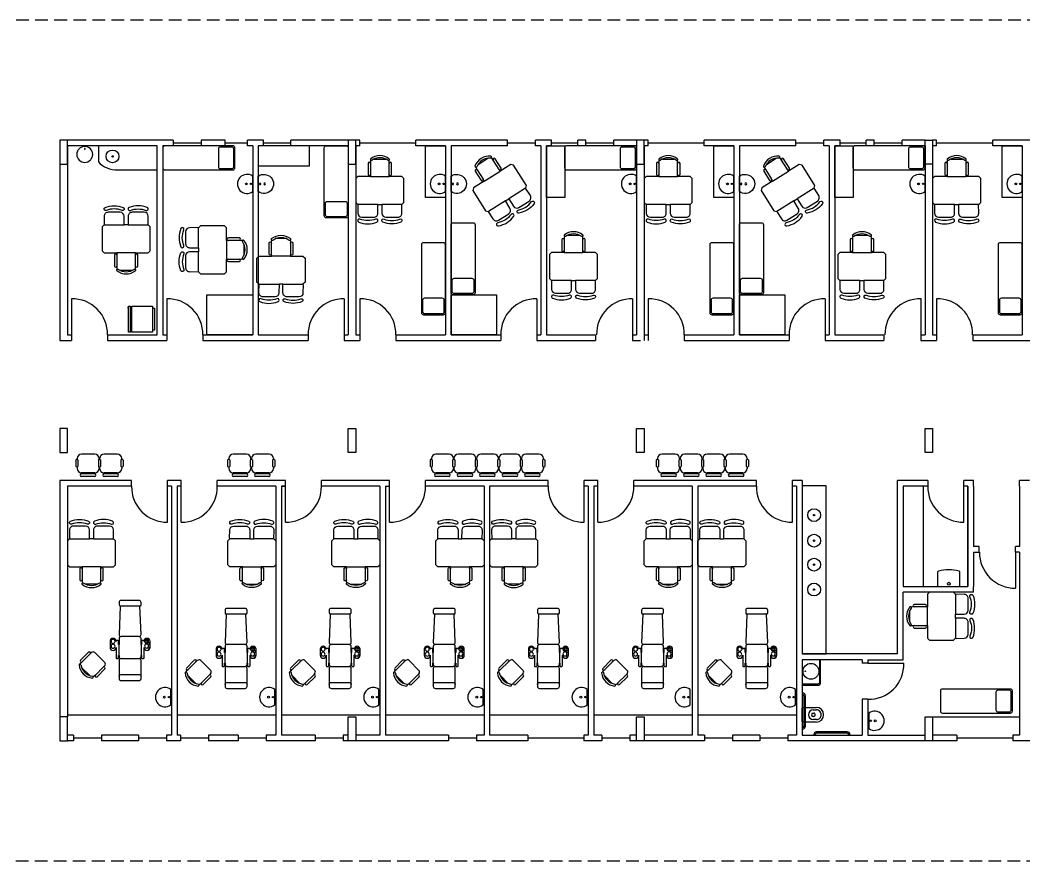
# Model space of a CAD drawing. Extents: x -1.6 to 97.8, y -3 to 18.
# Drawn here: x 44.71 to 69.77, y -3 to 18 of the extents above; entities that cross this region are included whole.
import ezdxf

# ---------------------------------------------------------------- set-up
doc = ezdxf.new("R2010")
doc.units = 0
doc.header["$LTSCALE"] = 0.05
doc.linetypes.add('HIDDEN', pattern=[9.525, 6.35, -3.175])
doc.layers.get('0').update_dxf_attribs({"linetype": 'CONTINUOUS'})
for name, color, linetype in [('ESTRUTURA', 7, 'CONTINUOUS'), ('FINO', 150, 'CONTINUOUS'), ('TRACEJADO', 152, 'HIDDEN')]:
    doc.layers.add(name, color=color, linetype=linetype)

# ---------------------------------------------------------------- blocks, each defined once
blk = doc.blocks.new('MESA_ATENDIMENTO')
for p, q in [((-0.547, 1.222), (-0.049, 1.222)), ((0.05, 1.222), (0.55, 1.222)), ((0.234, 0.522), (-0.234, 0.522)), ((-0.234, 0.471), (-0.234, 0.196)), ((0.234, 0.196), (0.234, 0.471)), ((0.145, 0.086), (-0.145, 0.086))]:
    blk.add_line(p, q)
for points in [[(-0.234, 0.522), (-0.234, 0.517), (-0.234, 0.471, 1), (-0.293, 0.471), (-0.293, 0.196, 1), (-0.234, 0.196), (-0.234, 0.151), (-0.227, 0.121, 0.424087), (-0.234, 0.086, 0.368355), (0.234, 0.086, 0.424087), (0.227, 0.121), (0.234, 0.151), (0.234, 0.196, 1), (0.293, 0.196), (0.293, 0.471, 1), (0.234, 0.471), (0.234, 0.522), (0.55, 0.522), (0.6, 0.572), (0.6, 1.172), (0.55, 1.222), (0.552, 1.239), (0.55, 1.44, 0.410206), (0.45, 1.539), (0.15, 1.539, 0.414214), (0.05, 1.439), (0.05, 1.222), (-0.049, 1.222), (-0.05, 1.44, 0.410206), (-0.15, 1.539), (-0.45, 1.539, 0.414214), (-0.55, 1.439), (-0.547, 1.222), (-0.55, 1.222), (-0.6, 1.172), (-0.6, 0.572), (-0.55, 0.522)], [(-0.526, 1.659, -0.19253), (-0.074, 1.659, -1), (-0.103, 1.585, 0.19253), (-0.496, 1.585, -1), (-0.526, 1.659)], [(0.527, 1.659, 0.19253), (0.075, 1.659, 1), (0.104, 1.585, -0.19253), (0.497, 1.585, 1), (0.527, 1.659)]]:
    blk.add_lwpolyline(points, format="xyb", close=True)
blk.add_lwpolyline([(-0.227, 0.121), (-0.205, 0.12, 0.320504), (0.205, 0.121), (0.227, 0.121)], format="xyb")
blk = doc.blocks.new('MACA')
for points in [[(-0.55, 0.9), (-0.05, 0.9, -0.414214), (0, 0.85), (0, -0.85, -0.414214), (-0.05, -0.9), (-0.55, -0.9, -0.414214), (-0.6, -0.85), (-0.6, 0.85, -0.414214)], [(-0.52, 0.87), (-0.08, 0.87, -0.414214), (-0.03, 0.82), (-0.03, 0.537, -0.414214), (-0.08, 0.487), (-0.52, 0.487, -0.414214), (-0.57, 0.537), (-0.57, 0.82, -0.414214)]]:
    blk.add_lwpolyline(points, format="xyb", close=True)
blk = doc.blocks.new('CUBA_ODONTO')
blk.add_lwpolyline([(-0.193, 0, 1.975397), (0.193, 0)], format="xyb", close=True)
for centre, radius in [((0, -0.159), 0.0225), ((0, -0.046), 0.0175)]:
    blk.add_circle(centre, radius)
blk = doc.blocks.new('CADEIRA_ODONTOLOGICA')
for p, q in [((-0.275, -0.63), (-0.275, -0.9)), ((-0.225, -0.55), (0.225, -0.55)), ((0.275, -0.9), (0.275, -0.63)), ((0.225, -1.1), (-0.225, -1.1)), ((0.247, -1.855), (-0.247, -1.855))]:
    blk.add_line(p, q)
blk.add_lwpolyline([(-0.225, -2, -0.414214), (-0.275, -1.95), (-0.275, -1.9, -0.284079), (-0.247, -1.855), (-0.275, -1.15, -0.414214), (-0.225, -1.1, -0.414214), (-0.275, -1.05), (-0.275, -0.9), (-0.285, -0.9), (-0.285, -0.98, -0.414214), (-0.305, -1), (-0.33, -1, -0.414214), (-0.35, -0.98, -1), (-0.5, -0.98), (-0.5, -0.829, -1), (-0.35, -0.829), (-0.35, -0.57, -0.414214), (-0.33, -0.55), (-0.301, -0.55, -0.484779), (-0.285, -0.57), (-0.285, -0.63), (-0.275, -0.63), (-0.275, -0.6, -0.414214), (-0.225, -0.55, -0.414214), (-0.275, -0.5), (-0.275, -0.05, -0.414214), (-0.225, 0), (0, 0), (0.225, 0, -0.414214), (0.275, -0.05), (0.275, -0.5, -0.414214), (0.225, -0.55, -0.414214), (0.275, -0.6), (0.275, -0.63), (0.285, -0.63), (0.285, -0.57, -0.484779), (0.301, -0.55), (0.33, -0.55, -0.414214), (0.35, -0.57), (0.35, -0.829, -1), (0.5, -0.829), (0.5, -0.98, -1), (0.35, -0.98, -0.414214), (0.33, -1), (0.305, -1, -0.414214), (0.285, -0.98), (0.285, -0.9), (0.275, -0.9), (0.275, -1.05, -0.414214), (0.225, -1.1, -0.414214), (0.275, -1.15), (0.247, -1.855, -0.284079), (0.275, -1.9), (0.275, -1.95, -0.414214), (0.225, -2)], format="xyb", close=True)
blk.add_lwpolyline([(-0.275, -0.1, 0.414214), (-0.225, -0.15), (0.225, -0.15, 0.414214), (0.275, -0.1)], format="xyb")
for centre, radius in [((-0.425, -0.858), 0.05), ((-0.425, -0.98), 0.05), ((0.412, -0.862), 0.05), ((0.414, -0.98), 0.05), ((0.414, -0.98), 0.025), ((0.467, -0.807), 0.025), ((0.467, -0.921), 0.025)]:
    blk.add_circle(centre, radius)
blk = doc.blocks.new('CADEIRA_ESCRITORIO')
for p, q in [((17.9, 12), (5.1, 12)), ((23, -7.4), (23, 7.4)), ((17.9, -12), (5.1, -12))]:
    blk.add_line(p, q)
blk.add_lwpolyline([(0, 9, -0.414214), (3, 12), (5.1, 12, -1), (5.1, 15), (17.9, 15, -1), (17.9, 12), (20, 12), (21.4, 11.7, -0.45197), (23, 12, -0.333333), (23, -12, -0.45197), (21.4, -11.7), (20, -12), (17.9, -12, -1), (17.9, -15), (5.1, -15, -1), (5.1, -12), (3, -12, -0.414214), (0, -9)], format="xyb", close=True)
blk.add_lwpolyline([(21.4, 11.7), (21.4, 10.5, -0.290032), (21.4, -10.5), (21.4, -11.7)], format="xyb")
blk = doc.blocks.new('CUBA_SIMPLES')
for radius in [0.16, 0.0178]:
    blk.add_circle((0, 0), radius)
blk = doc.blocks.new('WC_DEFICIENTE')
at = {"linetype": 'BYBLOCK'}
for p, q in [((0.155, -0.015), (0.155, 0)), ((0.19, -0.015), (0.19, 0)), ((1.02, -0.015), (1.02, 0)), ((1.055, -0.01), (1.055, 0)), ((0.01, -0.295), (0, -0.295)), ((0.01, -0.33), (0, -0.33)), ((0.015, -1.16), (0, -1.16)), ((0.015, -1.195), (0, -1.195))]:
    blk.add_line(p, q, dxfattribs=at)
for p, q in [((0.337, 0), (0.51, 0)), ((0.51, 0), (0.683, 0)), ((0.225, -0.05), (0.985, -0.05)), ((0.225, -0.085), (0.985, -0.085)), ((0.325, -0.05), (0.325, -0.004)), ((0.325, -0.355), (0.325, -0.085)), ((0.695, -0.004), (0.695, -0.05)), ((0.695, -0.085), (0.695, -0.355)), ((0.015, -0.33), (0.01, -0.33)), ((0.05, -1.125), (0.05, -0.365)), ((0.085, -1.125), (0.085, -0.365)), ((0.388, -0.359), (0.388, -0.28)), ((0.47, -0.292), (0.467, -0.252)), ((0.553, -0.252), (0.55, -0.292)), ((0.632, -0.28), (0.632, -0.359))]:
    blk.add_line(p, q)
for centre, radius, start, end in [((0.691, -0.004), 0.00422, 4.4639, 77.3617), ((0.225, -0.015), 0.07, 180, 270), ((0.225, -0.015), 0.035, 180, 270), ((0.329, -0.004), 0.00422, 102.6383, 175.5361), ((0.511, -0.28), 0.123, 90.4639, 180.0038), ((0.51, -0.307), 0.0699, 90.2086, 128.2527), ((0.509, -0.28), 0.123, 359.9962, 89.5361), ((0.51, -0.307), 0.0699, 51.7473, 89.7914), ((0.985, -0.015), 0.07, 270, 4.096), ((0.985, -0.015), 0.035, 270, 360), ((0.015, -0.365), 0.07, 360, 94.096), ((0.015, -0.365), 0.035, 360, 90), ((0.51, -0.354), 0.185, 180.311, 269.9996), ((0.509, -0.36), 0.121, 179.8128, 270.6587), ((0.508, -0.292), 0.0376, 180.834, 273.6284), ((0.512, -0.292), 0.0376, 266.3716, 359.166), ((0.51, -0.354), 0.185, 270.0004, 359.689), ((0.511, -0.36), 0.121, 269.3413, 0.1872), ((0.015, -1.125), 0.07, 270, 360), ((0.015, -1.125), 0.035, 270, 360)]:
    blk.add_arc(centre, radius, start, end)
blk = doc.blocks.new('CUBA_REDONDA')
for centre, radius in [((0, 0.168), 0.198), ((0, 0.027), 0.00884)]:
    blk.add_circle(centre, radius)
blk = doc.blocks.new('GELADEIRA')
for p, q in [((-0.275, 0), (0.275, 0)), ((-0.275, -0.05), (-0.275, 0)), ((0.275, 0), (0.275, -0.05)), ((-0.325, -0.05), (0.325, -0.05)), ((-0.325, -0.57), (-0.325, -0.05)), ((0.325, -0.05), (0.325, -0.57)), ((0.325, -0.57), (-0.325, -0.57)), ((0.325, -0.6), (-0.325, -0.6)), ((-0.325, -0.65), (-0.325, -0.6)), ((0.325, -0.65), (-0.325, -0.65)), ((-0.295, -0.6), (-0.295, -0.57)), ((-0.295, -0.65), (-0.295, -0.67)), ((-0.295, -0.67), (-0.275, -0.67)), ((-0.275, -0.67), (-0.275, -0.65)), ((0.295, -0.57), (0.295, -0.6)), ((0.325, -0.6), (0.325, -0.65))]:
    blk.add_line(p, q)
blk = doc.blocks.new('TANQUE')
blk.add_lwpolyline([(-0.28, -0.359, 0.342862), (-0.257, -0.388, 0.062239), (0, -0.42, 0.062209), (0.257, -0.388, 0.343429), (0.28, -0.359), (0.28, -0.004, 0.414214), (0.276, 0), (-0.276, 0, 0.414214), (-0.28, -0.004), (-0.28, -0.359)], format="xyb")
blk.add_circle((0, -0.073), 0.035)

msp = doc.modelspace()

# ---------------------------------------------------------------- linework, layer by layer
for p, q in [((48.535, 15), (48.135, 15)), ((48.275, 14.86), (48.275, 10.14)), ((48.535, 14.86), (48.275, 14.86)), ((48.535, 15), (48.535, 14.86)), ((49.835, 15), (49.235, 15)), ((49.235, 15), (49.235, 14.86)), ((49.835, 14.86), (49.235, 14.86)), ((49.835, 14.86), (49.835, 15)), ((50.389, 14.86), (50.389, 15)), ((50.789, 15), (50.389, 15)), ((50.519, 14.86), (50.389, 14.86)), ((50.519, 14.86), (50.519, 10.14)), ((50.659, 14.86), (50.659, 10.14)), ((50.789, 14.86), (50.659, 14.86)), ((50.789, 14.86), (50.789, 15)), ((51.475, 14.86), (51.475, 15)), ((53.095, 15), (51.475, 15)), ((52.905, 14.86), (51.475, 14.86)), ((52.905, 14.86), (52.905, 10.14)), ((53.195, 15), (53.095, 15)), ((53.095, 14.86), (53.095, 10.14)), ((53.195, 14.86), (53.095, 14.86)), ((53.195, 14.86), (53.195, 15)), ((54.595, 14.86), (54.595, 15)), ((56.883, 15), (54.595, 15)), ((55.332, 14.86), (54.595, 14.86)), ((55.332, 14.86), (55.332, 10.14)), ((55.472, 14.86), (55.472, 10.14)), ((56.883, 14.86), (55.472, 14.86)), ((56.883, 14.86), (56.883, 15)), ((57.583, 14.86), (57.583, 15)), ((57.983, 15), (57.583, 15)), ((57.713, 14.86), (57.583, 14.86)), ((57.713, 14.86), (57.713, 10.14)), ((57.853, 14.86), (57.853, 10.14)), ((57.983, 14.86), (57.853, 14.86)), ((57.983, 14.86), (57.983, 15)), ((58.638, 14.86), (58.638, 15)), ((58.838, 15), (58.638, 15)), ((58.838, 14.86), (58.638, 14.86)), ((58.838, 14.86), (58.838, 15)), ((60.105, 15), (59.538, 15)), ((59.538, 14.86), (59.538, 15)), ((60.105, 14.86), (59.538, 14.86)), ((60.105, 14.86), (60.105, 10.14)), ((60.395, 15), (60.295, 15)), ((60.295, 14.86), (60.295, 10.14)), ((60.395, 14.86), (60.295, 14.86)), ((60.395, 14.86), (60.395, 15)), ((61.795, 14.86), (61.795, 15)), ((64.083, 15), (61.795, 15)), ((62.532, 14.86), (61.795, 14.86)), ((62.532, 14.86), (62.532, 10.14)), ((62.672, 14.86), (62.672, 10.14)), ((64.083, 14.86), (62.672, 14.86)), ((64.083, 14.86), (64.083, 15)), ((64.783, 14.86), (64.783, 15)), ((65.183, 15), (64.783, 15)), ((64.913, 14.86), (64.783, 14.86)), ((64.913, 14.86), (64.913, 10.14)), ((65.053, 14.86), (65.053, 10.14)), ((65.183, 14.86), (65.053, 14.86)), ((65.183, 14.86), (65.183, 15)), ((65.838, 14.86), (65.838, 15)), ((66.038, 15), (65.838, 15)), ((66.038, 14.86), (65.838, 14.86)), ((66.038, 14.86), (66.038, 15)), ((67.305, 15), (66.738, 15)), ((66.738, 14.86), (66.738, 15)), ((67.305, 14.86), (66.738, 14.86)), ((67.305, 14.86), (67.305, 10.14)), ((67.595, 15), (67.495, 15)), ((67.495, 14.86), (67.495, 10.14)), ((67.595, 14.86), (67.495, 14.86)), ((67.595, 14.86), (67.595, 15)), ((68.995, 14.86), (68.995, 15)), ((71.283, 15), (68.995, 15)), ((69.732, 14.86), (68.995, 14.86)), ((69.732, 14.86), (69.732, 10.14)), ((60.295, 14.4), (60.295, 10)), ((67.495, 14.4), (67.495, 10.14)), ((45.995, 10.14), (45.995, 10)), ((46.895, 10.14), (46.895, 10)), ((48.275, 10.14), (48.375, 10.14)), ((48.375, 10.14), (48.375, 10)), ((49.275, 10.14), (49.275, 10)), ((49.275, 10.14), (50.519, 10.14)), ((50.659, 10.14), (51.905, 10.14)), ((51.905, 10.14), (51.905, 10)), ((52.805, 10.14), (52.805, 10)), ((52.805, 10.14), (52.905, 10.14)), ((53.095, 10.14), (53.195, 10.14)), ((53.195, 10.14), (53.195, 10)), ((54.095, 10.14), (54.095, 10)), ((54.095, 10.14), (55.332, 10.14)), ((55.472, 10.14), (56.713, 10.14)), ((56.713, 10.14), (56.713, 10)), ((57.613, 10.14), (57.613, 10)), ((57.613, 10.14), (57.713, 10.14)), ((57.853, 10.14), (59.075, 10.14)), ((59.075, 10.14), (59.075, 10)), ((60.005, 10.14), (60.005, 10)), ((60.005, 10.14), (60.105, 10.14)), ((60.295, 10.14), (60.395, 10.14)), ((60.395, 10.14), (60.395, 10)), ((61.295, 10.14), (61.295, 10)), ((61.295, 10.14), (62.532, 10.14)), ((62.672, 10.14), (63.913, 10.14)), ((63.913, 10.14), (63.913, 10)), ((64.813, 10.14), (64.813, 10)), ((64.813, 10.14), (64.913, 10.14)), ((65.053, 10.14), (66.275, 10.14)), ((66.275, 10.14), (66.275, 10)), ((67.205, 10.14), (67.205, 10)), ((67.205, 10.14), (67.305, 10.14)), ((67.495, 10.14), (67.595, 10.14)), ((67.595, 10.14), (67.595, 10)), ((68.495, 10.14), (68.495, 10)), ((68.495, 10.14), (69.732, 10.14)), ((48.135, 10), (48.375, 10)), ((49.275, 10), (51.905, 10)), ((52.805, 10), (53, 10)), ((53, 10), (53.195, 10)), ((54.095, 10), (56.713, 10)), ((57.613, 10), (59.075, 10)), ((60.005, 10), (60.2, 10)), ((61.295, 10), (63.913, 10)), ((64.813, 10), (66.275, 10)), ((67.205, 10), (67.595, 10)), ((68.495, 10), (71.113, 10)), ((45.705, 6.5), (45.705, 0.6)), ((47.495, 6.5), (45.705, 6.5)), ((45.895, 6.36), (45.895, 0.6)), ((47.495, 6.36), (45.895, 6.36)), ((47.495, 6.36), (47.495, 6.5)), ((48.395, 6.36), (48.395, 6.5)), ((48.735, 6.5), (48.395, 6.5)), ((48.495, 6.36), (48.395, 6.36)), ((48.495, 6.36), (48.495, 0.14)), ((48.635, 6.36), (48.635, 0.14)), ((48.735, 6.36), (48.635, 6.36)), ((48.735, 6.36), (48.735, 6.5)), ((51.335, 6.5), (49.635, 6.5)), ((49.635, 6.36), (49.635, 6.5)), ((51.095, 6.36), (49.635, 6.36)), ((51.095, 6.36), (51.095, 0.14)), ((51.235, 6.36), (51.235, 0.14)), ((51.235, 6.36), (51.335, 6.36)), ((51.335, 6.36), (51.235, 6.36)), ((51.335, 6.36), (51.335, 6.5)), ((52.235, 6.36), (52.235, 6.5)), ((53.935, 6.5), (52.235, 6.5)), ((53.695, 6.36), (52.235, 6.36)), ((53.695, 6.36), (53.695, 0.14)), ((53.835, 6.36), (53.835, 0.14)), ((53.835, 6.36), (53.935, 6.36)), ((53.935, 6.36), (53.935, 6.5)), ((54.835, 6.36), (54.835, 6.5)), ((57.895, 6.5), (54.835, 6.5)), ((56.295, 6.36), (54.835, 6.36)), ((56.295, 6.36), (56.295, 0.14)), ((56.435, 6.36), (56.435, 0.14)), ((57.895, 6.36), (56.435, 6.36)), ((57.895, 6.36), (57.895, 6.5)), ((58.795, 6.36), (58.795, 6.5)), ((59.135, 6.5), (58.795, 6.5)), ((58.895, 6.36), (58.795, 6.36)), ((58.895, 6.36), (58.895, 0.14)), ((59.035, 6.36), (59.035, 0.14)), ((59.135, 6.36), (59.035, 6.36)), ((59.135, 6.36), (59.135, 6.5)), ((60.035, 6.36), (60.035, 6.5)), ((63.095, 6.5), (60.035, 6.5)), ((61.495, 6.36), (60.035, 6.36)), ((61.495, 6.36), (61.495, 0.14)), ((61.635, 6.36), (61.635, 0.14)), ((63.095, 6.36), (61.635, 6.36)), ((63.095, 6.36), (63.095, 6.5)), ((64.235, 6.5), (63.995, 6.5)), ((63.995, 6.36), (63.995, 6.5)), ((64.095, 6.36), (63.995, 6.36)), ((64.095, 6.36), (63.995, 6.36)), ((64.095, 6.36), (64.095, 0.14)), ((64.235, 6.5), (64.235, 2.172)), ((66.62, 2.172), (66.62, 6.5)), ((67.375, 6.5), (66.62, 6.5)), ((68.515, 6.5), (68.275, 6.5)), ((68.275, 6.36), (68.275, 6.5)), ((68.375, 6.36), (68.275, 6.36)), ((68.375, 6.36), (68.275, 6.36)), ((68.375, 6.36), (68.375, 3.85)), ((68.515, 6.36), (68.515, 6.5)), ((68.515, 6.36), (68.515, 4.85)), ((69.665, 6.36), (69.665, 6.5)), ((69.918, 6.5), (69.665, 6.5)), ((69.665, 6.36), (69.665, 4.85)), ((69.665, 6.36), (69.665, 6.36)), ((68.66, 4.85), (68.515, 4.85)), ((68.66, 4.71), (68.66, 4.85)), ((69.665, 4.85), (69.565, 4.85)), ((69.565, 4.71), (69.565, 4.85)), ((68.515, 4.71), (68.665, 4.71)), ((68.515, 4.71), (68.515, 3.85)), ((69.665, 4.71), (69.565, 4.71)), ((69.665, 4.71), (69.665, 0.14)), ((68.515, 3.71), (68.515, 3.85)), ((68.515, 3.71), (66.76, 3.71)), ((66.76, 2.022), (66.76, 3.71)), ((66.62, 2.172), (64.235, 2.172)), ((65.735, 2.022), (64.235, 2.022)), ((64.235, 2.022), (64.235, 0.14)), ((65.735, 2.022), (65.735, 1.937)), ((65.875, 2.022), (65.875, 1.937)), ((65.875, 2.022), (66.76, 2.022)), ((65.875, 1.937), (65.735, 1.937)), ((65.875, 1.037), (65.735, 1.037)), ((65.735, 1.037), (65.735, 0.14)), ((65.875, 1.037), (65.875, 0.14)), ((46.044, 0.14), (45.895, 0.14)), ((46.044, 0), (45.895, 0)), ((46.044, 0.14), (46.044, 0)), ((47.664, 0.14), (46.744, 0.14)), ((46.744, 0.14), (46.744, 0)), ((47.664, 0), (46.744, 0)), ((47.664, 0.14), (47.664, 0)), ((48.495, 0.14), (48.364, 0.14)), ((48.364, 0.14), (48.364, 0)), ((48.718, 0), (48.364, 0)), ((48.718, 0.14), (48.635, 0.14)), ((48.718, 0.14), (48.718, 0)), ((49.418, 0.14), (49.418, 0)), ((50.159, 0.14), (49.418, 0.14)), ((50.159, 0), (49.418, 0)), ((50.159, 0.14), (50.159, 0)), ((51.095, 0.14), (50.859, 0.14)), ((50.859, 0.14), (50.859, 0)), ((52.08, 0), (50.859, 0)), ((52.08, 0.14), (51.235, 0.14)), ((52.08, 0.14), (52.08, 0)), ((52.905, 0.14), (52.78, 0.14)), ((52.78, 0.14), (52.78, 0)), ((52.905, 0), (52.78, 0)), ((53.695, 0.14), (53.095, 0.14)), ((55.405, 0), (53.095, 0)), ((55.405, 0.14), (53.835, 0.14)), ((55.405, 0.14), (55.405, 0)), ((56.295, 0.14), (56.105, 0.14)), ((56.105, 0.14), (56.105, 0)), ((57.385, 0), (56.105, 0)), ((57.385, 0.14), (56.435, 0.14)), ((57.385, 0.14), (57.385, 0)), ((58.895, 0.14), (58.785, 0.14)), ((58.785, 0.14), (58.785, 0)), ((59.238, 0), (58.785, 0)), ((59.238, 0.14), (59.035, 0.14)), ((59.238, 0.14), (59.238, 0)), ((60.105, 0.14), (59.938, 0.14)), ((59.938, 0.14), (59.938, 0)), ((60.105, 0), (59.938, 0)), ((61.495, 0.14), (60.295, 0.14)), ((61.801, 0), (60.295, 0)), ((61.801, 0.14), (61.635, 0.14)), ((61.801, 0.14), (61.801, 0)), ((62.501, 0.14), (62.501, 0)), ((63.179, 0.14), (62.501, 0.14)), ((63.179, 0), (62.501, 0)), ((63.179, 0.14), (63.179, 0)), ((64.095, 0.14), (63.879, 0.14)), ((63.879, 0.14), (63.879, 0)), ((67.305, 0), (63.879, 0)), ((64.235, 0.14), (65.735, 0.14)), ((65.875, 0.14), (67.305, 0.14)), ((68.1, 0.14), (67.495, 0.14)), ((68.1, 0), (67.495, 0)), ((68.1, 0.14), (68.1, 0)), ((69.665, 0.14), (69.5, 0.14)), ((69.5, 0.14), (69.5, 0)), ((71.217, 0), (69.5, 0))]:
    msp.add_line(p, q)
for points in [[(48.135, 15), (45.705, 15), (45.705, 10), (45.995, 10)], [(46.895, 10.14), (48.135, 10.14), (48.135, 14.86), (45.895, 14.86), (45.895, 10.14), (45.995, 10.14)], [(46.895, 10), (48.135, 10)], [(67.375, 6.5), (67.375, 6.36), (66.76, 6.36), (66.76, 3.85), (68.375, 3.85), (68.375, 6.36), (68.275, 6.36)]]:
    msp.add_lwpolyline(points)
at = {"layer": 'ESTRUTURA'}
for points in [[(45.705, 15), (45.705, 14.4), (45.895, 14.4), (45.895, 15)], [(52.905, 15), (52.905, 14.4), (53.095, 14.4), (53.095, 15)], [(60.105, 15), (60.105, 14.4), (60.295, 14.4), (60.295, 15)], [(67.495, 15), (67.495, 14.4), (67.305, 14.4), (67.305, 15)], [(45.705, 7.8), (45.705, 7.2), (45.895, 7.2), (45.895, 7.8)], [(53.095, 7.8), (53.095, 7.2), (52.905, 7.2), (52.905, 7.8)], [(60.295, 7.8), (60.295, 7.2), (60.105, 7.2), (60.105, 7.8)], [(67.495, 7.8), (67.495, 7.2), (67.305, 7.2), (67.305, 7.8)], [(45.705, 0.6), (45.705, 0), (45.895, 0), (45.895, 0.6)], [(53.095, 0.6), (53.095, 0), (52.905, 0), (52.905, 0.6)], [(60.295, 0.6), (60.295, 0), (60.105, 0), (60.105, 0.6)], [(67.495, 0.6), (67.495, 0), (67.305, 0), (67.305, 0.6)]]:
    msp.add_lwpolyline(points, close=True, dxfattribs=at)
at = {"layer": 'FINO'}
for p, q in [((48.535, 14.93), (49.235, 14.93)), ((49.835, 14.93), (50.389, 14.93)), ((50.789, 14.93), (51.475, 14.93)), ((53.195, 14.93), (54.595, 14.93)), ((56.883, 14.93), (57.583, 14.93)), ((57.983, 14.93), (58.638, 14.93)), ((58.838, 14.93), (59.538, 14.93)), ((60.395, 14.93), (61.795, 14.93)), ((64.083, 14.93), (64.783, 14.93)), ((65.183, 14.93), (65.838, 14.93)), ((66.038, 14.93), (66.738, 14.93)), ((67.595, 14.93), (68.995, 14.93)), ((46.134, 7.048), (46.134, 7.026)), ((46.134, 7.048), (46.134, 7.026)), ((46.134, 7.048), (46.134, 7.026)), ((46.134, 7.048), (46.134, 7.026)), ((46.574, 7.158), (46.244, 7.158)), ((46.684, 7.048), (46.684, 7.026)), ((46.698, 7.048), (46.698, 7.026)), ((46.698, 7.048), (46.698, 7.026)), ((46.698, 7.048), (46.698, 7.026)), ((46.698, 7.048), (46.698, 7.026)), ((47.138, 7.158), (46.808, 7.158)), ((47.248, 7.048), (47.248, 7.026)), ((47.248, 7.048), (47.248, 7.026)), ((47.248, 7.048), (47.248, 7.026)), ((47.248, 7.048), (47.248, 7.026)), ((49.925, 7.048), (49.925, 7.026)), ((49.925, 7.048), (49.925, 7.026)), ((49.925, 7.048), (49.925, 7.026)), ((49.925, 7.048), (49.925, 7.026)), ((50.365, 7.158), (50.035, 7.158)), ((50.475, 7.048), (50.475, 7.026)), ((50.488, 7.048), (50.488, 7.026)), ((50.488, 7.048), (50.488, 7.026)), ((50.488, 7.048), (50.488, 7.026)), ((50.488, 7.048), (50.488, 7.026)), ((50.928, 7.158), (50.598, 7.158)), ((51.038, 7.048), (51.038, 7.026)), ((51.038, 7.048), (51.038, 7.026)), ((51.038, 7.048), (51.038, 7.026)), ((51.038, 7.048), (51.038, 7.026)), ((54.981, 7.048), (54.981, 7.026)), ((54.981, 7.048), (54.981, 7.026)), ((54.981, 7.048), (54.981, 7.026)), ((54.981, 7.048), (54.981, 7.026)), ((55.421, 7.158), (55.091, 7.158)), ((55.531, 7.048), (55.531, 7.026)), ((55.544, 7.048), (55.544, 7.026)), ((55.544, 7.048), (55.544, 7.026)), ((55.544, 7.048), (55.544, 7.026)), ((55.544, 7.048), (55.544, 7.026)), ((55.984, 7.158), (55.654, 7.158)), ((56.094, 7.048), (56.094, 7.026)), ((56.094, 7.048), (56.094, 7.026)), ((56.094, 7.048), (56.094, 7.026)), ((56.094, 7.048), (56.094, 7.026)), ((56.105, 7.048), (56.105, 7.026)), ((56.545, 7.158), (56.215, 7.158)), ((56.655, 7.048), (56.655, 7.026)), ((56.655, 7.048), (56.655, 7.026)), ((56.655, 7.048), (56.655, 7.026)), ((56.655, 7.048), (56.655, 7.026)), ((56.666, 7.048), (56.666, 7.026)), ((57.106, 7.158), (56.776, 7.158)), ((57.216, 7.048), (57.216, 7.026)), ((57.216, 7.048), (57.216, 7.026)), ((57.216, 7.048), (57.216, 7.026)), ((57.216, 7.048), (57.216, 7.026)), ((57.227, 7.048), (57.227, 7.026)), ((57.667, 7.158), (57.337, 7.158)), ((57.777, 7.048), (57.777, 7.026)), ((57.777, 7.048), (57.777, 7.026)), ((57.777, 7.048), (57.777, 7.026)), ((57.777, 7.048), (57.777, 7.026)), ((60.629, 7.048), (60.629, 7.026)), ((60.629, 7.048), (60.629, 7.026)), ((60.629, 7.048), (60.629, 7.026)), ((60.629, 7.048), (60.629, 7.026)), ((61.069, 7.158), (60.739, 7.158)), ((61.179, 7.048), (61.179, 7.026)), ((61.193, 7.048), (61.193, 7.026)), ((61.193, 7.048), (61.193, 7.026)), ((61.193, 7.048), (61.193, 7.026)), ((61.193, 7.048), (61.193, 7.026)), ((61.633, 7.158), (61.303, 7.158)), ((61.743, 7.048), (61.743, 7.026)), ((61.743, 7.048), (61.743, 7.026)), ((61.743, 7.048), (61.743, 7.026)), ((61.743, 7.048), (61.743, 7.026)), ((61.754, 7.048), (61.754, 7.026)), ((62.194, 7.158), (61.864, 7.158)), ((62.304, 7.048), (62.304, 7.026)), ((62.304, 7.048), (62.304, 7.026)), ((62.304, 7.048), (62.304, 7.026)), ((62.304, 7.048), (62.304, 7.026)), ((62.315, 7.048), (62.315, 7.026)), ((62.755, 7.158), (62.425, 7.158)), ((62.865, 7.048), (62.865, 7.026)), ((62.865, 7.048), (62.865, 7.026)), ((62.865, 7.048), (62.865, 7.026)), ((62.865, 7.048), (62.865, 7.026)), ((46.101, 7.013), (46.101, 6.849)), ((46.134, 6.841), (46.134, 6.801)), ((46.134, 6.841), (46.134, 6.801)), ((46.134, 6.841), (46.134, 6.801)), ((46.134, 6.841), (46.134, 6.801)), ((46.156, 7.013), (46.156, 6.849)), ((46.665, 7.013), (46.665, 6.849)), ((46.684, 6.841), (46.684, 6.801)), ((46.698, 6.841), (46.698, 6.801)), ((46.698, 6.841), (46.698, 6.801)), ((46.698, 6.841), (46.698, 6.801)), ((46.698, 6.841), (46.698, 6.801)), ((46.72, 7.013), (46.72, 6.849)), ((47.226, 7.013), (47.226, 6.849)), ((47.248, 6.841), (47.248, 6.801)), ((47.248, 6.841), (47.248, 6.801)), ((47.248, 6.841), (47.248, 6.801)), ((47.248, 6.841), (47.248, 6.801)), ((47.281, 7.013), (47.281, 6.849)), ((49.892, 7.013), (49.892, 6.849)), ((49.925, 6.841), (49.925, 6.801)), ((49.925, 6.841), (49.925, 6.801)), ((49.925, 6.841), (49.925, 6.801)), ((49.925, 6.841), (49.925, 6.801)), ((49.947, 7.013), (49.947, 6.849)), ((50.455, 7.013), (50.455, 6.849)), ((50.475, 6.841), (50.475, 6.801)), ((50.488, 6.841), (50.488, 6.801)), ((50.488, 6.841), (50.488, 6.801)), ((50.488, 6.841), (50.488, 6.801)), ((50.488, 6.841), (50.488, 6.801)), ((50.51, 7.013), (50.51, 6.849)), ((51.016, 7.013), (51.016, 6.849)), ((51.038, 6.841), (51.038, 6.801)), ((51.038, 6.841), (51.038, 6.801)), ((51.038, 6.841), (51.038, 6.801)), ((51.038, 6.841), (51.038, 6.801)), ((51.071, 7.013), (51.071, 6.849)), ((54.948, 7.013), (54.948, 6.849)), ((54.981, 6.841), (54.981, 6.801)), ((54.981, 6.841), (54.981, 6.801)), ((54.981, 6.841), (54.981, 6.801)), ((54.981, 6.841), (54.981, 6.801)), ((55.003, 7.013), (55.003, 6.849)), ((55.511, 7.013), (55.511, 6.849)), ((55.531, 6.841), (55.531, 6.801)), ((55.544, 6.841), (55.544, 6.801)), ((55.544, 6.841), (55.544, 6.801)), ((55.544, 6.841), (55.544, 6.801)), ((55.544, 6.841), (55.544, 6.801)), ((55.566, 7.013), (55.566, 6.849)), ((56.072, 7.013), (56.072, 6.849)), ((56.094, 6.841), (56.094, 6.801)), ((56.094, 6.841), (56.094, 6.801)), ((56.094, 6.841), (56.094, 6.801)), ((56.094, 6.841), (56.094, 6.801)), ((56.105, 6.841), (56.105, 6.801)), ((56.105, 6.841), (56.105, 6.801)), ((56.105, 6.841), (56.105, 6.801)), ((56.105, 6.841), (56.105, 6.801)), ((56.127, 7.013), (56.127, 6.849)), ((56.633, 7.013), (56.633, 6.849)), ((56.655, 6.841), (56.655, 6.801)), ((56.655, 6.841), (56.655, 6.801)), ((56.655, 6.841), (56.655, 6.801)), ((56.655, 6.841), (56.655, 6.801)), ((56.666, 6.841), (56.666, 6.801)), ((56.666, 6.841), (56.666, 6.801)), ((56.666, 6.841), (56.666, 6.801)), ((56.666, 6.841), (56.666, 6.801)), ((56.688, 7.013), (56.688, 6.849)), ((57.194, 7.013), (57.194, 6.849)), ((57.216, 6.841), (57.216, 6.801)), ((57.216, 6.841), (57.216, 6.801)), ((57.216, 6.841), (57.216, 6.801)), ((57.216, 6.841), (57.216, 6.801)), ((57.227, 6.841), (57.227, 6.801)), ((57.249, 7.013), (57.249, 6.849)), ((57.755, 7.013), (57.755, 6.849)), ((57.777, 6.841), (57.777, 6.801)), ((57.777, 6.841), (57.777, 6.801)), ((57.777, 6.841), (57.777, 6.801)), ((57.777, 6.841), (57.777, 6.801)), ((57.81, 7.013), (57.81, 6.849)), ((60.596, 7.013), (60.596, 6.849)), ((60.629, 6.841), (60.629, 6.801)), ((60.629, 6.841), (60.629, 6.801)), ((60.629, 6.841), (60.629, 6.801)), ((60.629, 6.841), (60.629, 6.801)), ((60.651, 7.013), (60.651, 6.849)), ((61.16, 7.013), (61.16, 6.849)), ((61.179, 6.841), (61.179, 6.801)), ((61.193, 6.841), (61.193, 6.801)), ((61.193, 6.841), (61.193, 6.801)), ((61.193, 6.841), (61.193, 6.801)), ((61.193, 6.841), (61.193, 6.801)), ((61.215, 7.013), (61.215, 6.849)), ((61.721, 7.013), (61.721, 6.849)), ((61.743, 6.841), (61.743, 6.801)), ((61.743, 6.841), (61.743, 6.801)), ((61.743, 6.841), (61.743, 6.801)), ((61.743, 6.841), (61.743, 6.801)), ((61.754, 6.841), (61.754, 6.801)), ((61.754, 6.841), (61.754, 6.801)), ((61.754, 6.841), (61.754, 6.801)), ((61.754, 6.841), (61.754, 6.801)), ((61.776, 7.013), (61.776, 6.849)), ((62.282, 7.013), (62.282, 6.849)), ((62.304, 6.841), (62.304, 6.801)), ((62.304, 6.841), (62.304, 6.801)), ((62.304, 6.841), (62.304, 6.801)), ((62.304, 6.841), (62.304, 6.801)), ((62.315, 6.841), (62.315, 6.801)), ((62.315, 6.841), (62.315, 6.801)), ((62.315, 6.841), (62.315, 6.801)), ((62.315, 6.841), (62.315, 6.801)), ((62.337, 7.013), (62.337, 6.849)), ((62.843, 7.013), (62.843, 6.849)), ((62.865, 6.841), (62.865, 6.801)), ((62.865, 6.841), (62.865, 6.801)), ((62.865, 6.841), (62.865, 6.801)), ((62.865, 6.841), (62.865, 6.801)), ((62.898, 7.013), (62.898, 6.849)), ((46.574, 6.691), (46.244, 6.691)), ((46.574, 6.666), (46.244, 6.666)), ((46.574, 6.604), (46.244, 6.604)), ((47.138, 6.691), (46.808, 6.691)), ((47.138, 6.666), (46.808, 6.666)), ((47.138, 6.604), (46.808, 6.604)), ((50.365, 6.691), (50.035, 6.691)), ((50.365, 6.666), (50.035, 6.666)), ((50.365, 6.604), (50.035, 6.604)), ((50.928, 6.691), (50.598, 6.691)), ((50.928, 6.666), (50.598, 6.666)), ((50.928, 6.604), (50.598, 6.604)), ((55.421, 6.691), (55.091, 6.691)), ((55.421, 6.666), (55.091, 6.666)), ((55.421, 6.604), (55.091, 6.604)), ((55.984, 6.691), (55.654, 6.691)), ((55.984, 6.666), (55.654, 6.666)), ((55.984, 6.604), (55.654, 6.604)), ((56.545, 6.691), (56.215, 6.691)), ((56.545, 6.666), (56.215, 6.666)), ((56.545, 6.604), (56.215, 6.604)), ((57.106, 6.691), (56.776, 6.691)), ((57.106, 6.666), (56.776, 6.666)), ((57.106, 6.604), (56.776, 6.604)), ((57.667, 6.691), (57.337, 6.691)), ((57.667, 6.666), (57.337, 6.666)), ((57.667, 6.604), (57.337, 6.604)), ((61.069, 6.691), (60.739, 6.691)), ((61.069, 6.666), (60.739, 6.666)), ((61.069, 6.604), (60.739, 6.604)), ((61.633, 6.691), (61.303, 6.691)), ((61.633, 6.666), (61.303, 6.666)), ((61.633, 6.604), (61.303, 6.604)), ((62.194, 6.691), (61.864, 6.691)), ((62.194, 6.666), (61.864, 6.666)), ((62.194, 6.604), (61.864, 6.604)), ((62.755, 6.691), (62.425, 6.691)), ((62.755, 6.666), (62.425, 6.666)), ((62.755, 6.604), (62.425, 6.604)), ((67.26, 6.36), (67.26, 3.85)), ((69.565, 4.71), (69.565, 3.81)), ((65.875, 1.937), (66.775, 1.937)), ((48.495, 0.64), (45.895, 0.64)), ((51.095, 0.64), (48.635, 0.64)), ((53.695, 0.64), (51.235, 0.64)), ((56.295, 0.64), (53.835, 0.64)), ((58.895, 0.64), (56.435, 0.64)), ((61.495, 0.64), (59.035, 0.64)), ((64.095, 0.64), (61.635, 0.64)), ((67.305, 0.6), (69.665, 0.6)), ((46.744, 0.07), (46.044, 0.07)), ((48.364, 0.07), (47.664, 0.07)), ((49.418, 0.07), (48.718, 0.07)), ((50.859, 0.07), (50.159, 0.07)), ((52.78, 0.07), (52.08, 0.07)), ((56.105, 0.07), (55.405, 0.07)), ((58.785, 0.07), (57.385, 0.07)), ((59.938, 0.07), (59.238, 0.07)), ((62.501, 0.07), (61.801, 0.07)), ((63.879, 0.07), (63.179, 0.07)), ((69.5, 0.07), (68.1, 0.07))]:
    msp.add_line(p, q, dxfattribs=at)
for points in [[(48.135, 14.26), (48.135, 14.86), (46.665, 14.86), (46.665, 14.46, 0.2253), (47.145, 14.26)], [(64.667, 2.022), (64.667, 1.457, -0.414214), (64.627, 1.417), (64.235, 1.417), (64.235, 1.387), (64.627, 1.387, 0.414214), (64.697, 1.457), (64.697, 2.022)]]:
    msp.add_lwpolyline(points, format="xyb", close=True, dxfattribs=at)
for points in [[(51.935, 14.36), (51.935, 14.86), (50.659, 14.86), (50.659, 14.36)], [(55.332, 13.57), (54.832, 13.57), (54.832, 14.86), (55.332, 14.86)], [(58.313, 13.57), (57.853, 13.57), (57.853, 14.86), (58.313, 14.86)], [(62.532, 13.57), (62.032, 13.57), (62.032, 14.86), (62.532, 14.86)], [(65.513, 13.57), (65.053, 13.57), (65.053, 14.86), (65.513, 14.86)], [(69.732, 13.57), (69.232, 13.57), (69.232, 14.86), (69.732, 14.86)], [(49.375, 10.14), (49.375, 11.14), (50.519, 11.14), (50.519, 10.14)], [(55.472, 10.14), (55.472, 11.14), (56.607, 11.14), (56.607, 10.14)], [(62.672, 10.14), (62.672, 11.14), (63.807, 11.14), (63.807, 10.14)], [(64.84, 2.172), (64.84, 6.368), (64.235, 6.368), (64.235, 2.172)]]:
    msp.add_lwpolyline(points, close=True, dxfattribs=at)
for points in [[(45.995, 11.04), (45.995, 10.14)], [(48.375, 11.04), (48.375, 10.14)], [(52.805, 11.04), (52.805, 10.14)]]:
    msp.add_lwpolyline(points, dxfattribs=at)
at = {"layer": 'FINO', "flags": 128}
for points in [[(53.195, 11.04), (53.195, 10.14)], [(57.613, 11.04), (57.613, 10.14)], [(60.005, 11.04), (60.005, 10.14)], [(60.395, 11.04), (60.395, 10.14)], [(64.813, 11.04), (64.813, 10.14)], [(67.205, 11.04), (67.205, 10.14)], [(67.595, 11.04), (67.595, 10.14)], [(48.395, 5.46), (48.395, 6.36)], [(48.735, 5.46), (48.735, 6.36)], [(51.335, 5.46), (51.335, 6.36)], [(53.935, 5.46), (53.935, 6.36)], [(58.795, 5.46), (58.795, 6.36)], [(59.135, 5.46), (59.135, 6.36)], [(63.995, 5.46), (63.995, 6.36)], [(68.275, 5.46), (68.275, 6.36)]]:
    msp.add_lwpolyline(points, dxfattribs=at)
at = {"layer": 'FINO'}
for centre, radius, start, end in [((46.012, 10.157), 0.883, 358.8664, 91.1336), ((48.392, 10.157), 0.883, 358.8664, 91.1336), ((52.788, 10.157), 0.883, 88.8664, 181.1336), ((53.212, 10.157), 0.883, 358.8664, 91.1336), ((57.596, 10.157), 0.883, 88.8664, 181.1336), ((59.988, 10.157), 0.883, 88.8664, 181.1336), ((60.412, 10.157), 0.883, 358.8664, 91.1336), ((64.796, 10.157), 0.883, 88.8664, 181.1336), ((67.188, 10.157), 0.883, 88.8664, 181.1336), ((67.612, 10.157), 0.883, 358.8664, 91.1336), ((46.129, 6.991), 0.0352, 38.6664, 141.3468), ((46.244, 7.048), 0.11, 90.0066, 180.0066), ((46.574, 7.048), 0.11, 0.0066, 90.0066), ((46.692, 6.991), 0.0352, 38.6664, 141.3468), ((46.808, 7.048), 0.11, 90.0066, 180.0066), ((47.138, 7.048), 0.11, 359.9934, 89.9934), ((47.253, 6.991), 0.0352, 38.6532, 141.3336), ((49.919, 6.991), 0.0352, 38.6664, 141.3468), ((50.035, 7.048), 0.11, 90.0066, 180.0066), ((50.365, 7.048), 0.11, 0.0066, 90.0066), ((50.483, 6.991), 0.0352, 38.6664, 141.3468), ((50.598, 7.048), 0.11, 90.0066, 180.0066), ((50.928, 7.048), 0.11, 359.9934, 89.9934), ((51.044, 6.991), 0.0352, 38.6532, 141.3336), ((54.975, 6.991), 0.0352, 38.6664, 141.3468), ((55.091, 7.048), 0.11, 90.0066, 180.0066), ((55.421, 7.048), 0.11, 0.0066, 90.0066), ((55.539, 6.991), 0.0352, 38.6664, 141.3468), ((55.654, 7.048), 0.11, 90.0066, 180.0066), ((55.984, 7.048), 0.11, 359.9934, 89.9934), ((56.1, 6.991), 0.0352, 38.6532, 141.3336), ((56.215, 7.048), 0.11, 90.0066, 180.0066), ((56.545, 7.048), 0.11, 359.9934, 89.9934), ((56.661, 6.991), 0.0352, 38.6532, 141.3336), ((56.776, 7.048), 0.11, 90.0066, 180.0066), ((57.106, 7.048), 0.11, 359.9934, 89.9934), ((57.222, 6.991), 0.0352, 38.6532, 141.3336), ((57.337, 7.048), 0.11, 90.0066, 180.0066), ((57.667, 7.048), 0.11, 359.9934, 89.9934), ((57.783, 6.991), 0.0352, 38.6532, 141.3336), ((60.624, 6.991), 0.0352, 38.6664, 141.3468), ((60.739, 7.048), 0.11, 90.0066, 180.0066), ((61.069, 7.048), 0.11, 0.0066, 90.0066), ((61.187, 6.991), 0.0352, 38.6664, 141.3468), ((61.303, 7.048), 0.11, 90.0066, 180.0066), ((61.633, 7.048), 0.11, 359.9934, 89.9934), ((61.748, 6.991), 0.0352, 38.6532, 141.3336), ((61.864, 7.048), 0.11, 90.0066, 180.0066), ((62.194, 7.048), 0.11, 359.9934, 89.9934), ((62.309, 6.991), 0.0352, 38.6532, 141.3336), ((62.425, 7.048), 0.11, 90.0066, 180.0066), ((62.755, 7.048), 0.11, 359.9934, 89.9934), ((62.87, 6.991), 0.0352, 38.6532, 141.3336), ((46.129, 6.891), 0.0501, 236.7519, 303.2614), ((46.244, 6.801), 0.11, 180.0066, 270.0066), ((46.574, 6.801), 0.11, 270.0066, 0.0066), ((46.692, 6.891), 0.0501, 236.7519, 303.2614), ((46.808, 6.801), 0.11, 180.0066, 270.0066), ((47.138, 6.801), 0.11, 269.9934, 359.9934), ((47.253, 6.891), 0.0501, 236.7386, 303.2481), ((49.919, 6.891), 0.0501, 236.7519, 303.2614), ((50.035, 6.801), 0.11, 180.0066, 270.0066), ((50.365, 6.801), 0.11, 270.0066, 0.0066), ((50.483, 6.891), 0.0501, 236.7519, 303.2614), ((50.598, 6.801), 0.11, 180.0066, 270.0066), ((50.928, 6.801), 0.11, 269.9934, 359.9934), ((51.044, 6.891), 0.0501, 236.7386, 303.2481), ((54.975, 6.891), 0.0501, 236.7519, 303.2614), ((55.091, 6.801), 0.11, 180.0066, 270.0066), ((55.421, 6.801), 0.11, 270.0066, 0.0066), ((55.539, 6.891), 0.0501, 236.7519, 303.2614), ((55.654, 6.801), 0.11, 180.0066, 270.0066), ((55.984, 6.801), 0.11, 269.9934, 359.9934), ((56.1, 6.891), 0.0501, 236.7386, 303.2481), ((56.215, 6.801), 0.11, 180.0066, 270.0066), ((56.545, 6.801), 0.11, 269.9934, 359.9934), ((56.661, 6.891), 0.0501, 236.7386, 303.2481), ((56.776, 6.801), 0.11, 180.0066, 270.0066), ((57.106, 6.801), 0.11, 269.9934, 359.9934), ((57.222, 6.891), 0.0501, 236.7386, 303.2481), ((57.337, 6.801), 0.11, 180.0066, 270.0066), ((57.667, 6.801), 0.11, 269.9934, 359.9934), ((57.783, 6.891), 0.0501, 236.7386, 303.2481), ((60.624, 6.891), 0.0501, 236.7519, 303.2614), ((60.739, 6.801), 0.11, 180.0066, 270.0066), ((61.069, 6.801), 0.11, 270.0066, 0.0066), ((61.187, 6.891), 0.0501, 236.7519, 303.2614), ((61.303, 6.801), 0.11, 180.0066, 270.0066), ((61.633, 6.801), 0.11, 269.9934, 359.9934), ((61.748, 6.891), 0.0501, 236.7386, 303.2481), ((61.864, 6.801), 0.11, 180.0066, 270.0066), ((62.194, 6.801), 0.11, 269.9934, 359.9934), ((62.309, 6.891), 0.0501, 236.7386, 303.2481), ((62.425, 6.801), 0.11, 180.0066, 270.0066), ((62.755, 6.801), 0.11, 269.9934, 359.9934), ((62.87, 6.891), 0.0501, 236.7386, 303.2481), ((46.244, 6.635), 0.031, 90.0066, 270.0066), ((46.574, 6.635), 0.031, 270.0066, 90.0066), ((46.808, 6.635), 0.031, 90.0066, 270.0066), ((47.138, 6.635), 0.031, 270.0066, 90.0066), ((50.035, 6.635), 0.031, 90.0066, 270.0066), ((50.365, 6.635), 0.031, 270.0066, 90.0066), ((50.598, 6.635), 0.031, 90.0066, 270.0066), ((50.928, 6.635), 0.031, 270.0066, 90.0066), ((55.091, 6.635), 0.031, 90.0066, 270.0066), ((55.421, 6.635), 0.031, 270.0066, 90.0066), ((55.654, 6.635), 0.031, 90.0066, 270.0066), ((55.984, 6.635), 0.031, 270.0066, 90.0066), ((56.215, 6.635), 0.031, 90.0066, 270.0066), ((56.545, 6.635), 0.031, 270.0066, 90.0066), ((56.776, 6.635), 0.031, 90.0066, 270.0066), ((57.106, 6.635), 0.031, 270.0066, 90.0066), ((57.337, 6.635), 0.031, 90.0066, 270.0066), ((57.667, 6.635), 0.031, 270.0066, 90.0066), ((60.739, 6.635), 0.031, 90.0066, 270.0066), ((61.069, 6.635), 0.031, 270.0066, 90.0066), ((61.303, 6.635), 0.031, 90.0066, 270.0066), ((61.633, 6.635), 0.031, 270.0066, 90.0066), ((61.864, 6.635), 0.031, 90.0066, 270.0066), ((62.194, 6.635), 0.031, 270.0066, 90.0066), ((62.425, 6.635), 0.031, 90.0066, 270.0066), ((62.755, 6.635), 0.031, 270.0066, 90.0066), ((48.378, 6.343), 0.883, 178.8664, 271.1336), ((48.752, 6.343), 0.883, 268.8664, 1.1336), ((51.352, 6.343), 0.883, 268.8664, 1.1336), ((53.952, 6.343), 0.883, 268.8664, 1.1336), ((58.778, 6.343), 0.883, 178.8664, 271.1336), ((59.152, 6.343), 0.883, 268.8664, 1.1336), ((63.978, 6.343), 0.883, 178.8664, 271.1336), ((68.257, 6.343), 0.883, 178.8664, 271.1336), ((69.561, 4.706), 0.896, 179.7425, 270.2575), ((65.905, 1.908), 0.871, 268.0315, 1.9685)]:
    msp.add_arc(centre, radius, start, end, dxfattribs=at)
at = {"layer": 'TRACEJADO'}
msp.add_lwpolyline([(-1.595, 18), (-1.595, -3), (97.795, -3), (97.795, 18)], close=True, dxfattribs=at)

# ---------------------------------------------------------------- block references
at = {"layer": 'FINO', "xscale": -1}
for name, p, rotation in [('CUBA_REDONDA', (46.326, 14.813), 180), ('MACA', (49.175, 14.86), 270), ('MACA', (59.205, 14.86), 270), ('MACA', (66.405, 14.86), 270), ('CUBA_ODONTO', (50.659, 13.908), 89.99999999999994), ('CUBA_ODONTO', (55.472, 13.908), 89.99999999999994), ('CUBA_ODONTO', (62.672, 13.908), 89.99999999999991), ('MESA_ATENDIMENTO', (51.225, 12.627), 180), ('MACA', (55.332, 11.54), 180), ('MACA', (62.532, 11.54), 180), ('MACA', (69.732, 11.54), 180), ('MESA_ATENDIMENTO', (50.495, 3.825), 359.999999981426), ('MESA_ATENDIMENTO', (53.095, 3.825), 359.999999981426), ('MESA_ATENDIMENTO', (55.695, 3.825), 359.999999981426), ('MESA_ATENDIMENTO', (60.895, 3.825), 359.999999981426), ('MESA_ATENDIMENTO', (62.235, 3.825), 359.999999981426), ('CADEIRA_ODONTOLOGICA', (47.457, 1.504, -2.457), 180), ('CADEIRA_ODONTOLOGICA', (50.103, 1.307, -2.457), 180), ('CADEIRA_ODONTOLOGICA', (52.703, 1.307, -2.457), 180), ('CADEIRA_ODONTOLOGICA', (55.303, 1.307, -2.457), 180), ('CADEIRA_ODONTOLOGICA', (57.903, 1.307, -2.457), 180), ('CADEIRA_ODONTOLOGICA', (60.503, 1.307, -2.457), 180), ('CADEIRA_ODONTOLOGICA', (63.103, 1.307, -2.457), 180), ('MACA', (68.588, 1.292), 270)]:
    msp.add_blockref(name, p, dxfattribs=dict(at, rotation=rotation))
at = {"layer": 'FINO'}
for name, p, rotation in [('MACA', (52.305, 13.96), 180), ('MESA_ATENDIMENTO', (56.222, 14.546), 212.0053832080833), ('MESA_ATENDIMENTO', (63.422, 14.546), 212.0053832080833), ('MESA_ATENDIMENTO', (53.695, 14.615), 180), ('MESA_ATENDIMENTO', (60.895, 14.615), 180), ('MESA_ATENDIMENTO', (68.095, 14.615), 180), ('CUBA_ODONTO', (50.519, 13.908), 270), ('CUBA_ODONTO', (55.332, 13.908), 270), ('CUBA_ODONTO', (60.105, 13.908), 270), ('CUBA_ODONTO', (62.532, 13.908), 270), ('CUBA_ODONTO', (67.305, 13.908), 270), ('CUBA_ODONTO', (69.732, 13.908), 270), ('MESA_ATENDIMENTO', (50.384, 12.265), 90), ('MACA', (55.472, 12.04), 180), ('MACA', (62.672, 12.04), 180), ('MESA_ATENDIMENTO', (58.531, 12.715), 180), ('MESA_ATENDIMENTO', (65.731, 12.715), 180), ('GELADEIRA', (48.071, 10.534), 270), ('CUBA_SIMPLES', (64.536, 5.636), 90.0000011388313), ('CUBA_SIMPLES', (64.536, 4.998), 90.0000011388313), ('CUBA_SIMPLES', (64.536, 4.399), 90.0000011388313), ('TANQUE', (67.898, 3.85), 180), ('CUBA_SIMPLES', (64.536, 3.778), 90.0000011388313), ('MESA_ATENDIMENTO', (66.842, 3.11), 270), ('CUBA_REDONDA', (64.289, 1.736), 270), ('CUBA_ODONTO', (48.472, 1.09), 270), ('CUBA_ODONTO', (51.072, 1.09), 270), ('CUBA_ODONTO', (53.672, 1.09), 270), ('CUBA_ODONTO', (56.272, 1.09), 270), ('CUBA_ODONTO', (58.872, 1.09), 270), ('CUBA_ODONTO', (61.442, 1.09), 270), ('CUBA_ODONTO', (64.072, 1.09), 270), ('WC_DEFICIENTE', (64.235, 0.14), 90), ('CUBA_ODONTO', (65.904, 0.5), 90.00000149963401)]:
    msp.add_blockref(name, p, dxfattribs=dict(at, rotation=rotation))
for name, p in [('CUBA_SIMPLES', (47.019, 14.595)), ('MESA_ATENDIMENTO', (47.36, 11.661)), ('MESA_ATENDIMENTO', (46.495, 3.825)), ('MESA_ATENDIMENTO', (57.035, 3.825))]:
    msp.add_blockref(name, p, dxfattribs=at)
at = {"layer": 'FINO', "xscale": 0.0215314944589332, "yscale": 0.0194843677961671, "zscale": 0.0194843677961332, "rotation": 224.9999999995721}
for p in [(46.7, 2.081, -2.457), (49.346, 1.884, -2.457), (51.946, 1.884, -2.457), (54.546, 1.884, -2.457), (57.146, 1.884, -2.457), (59.746, 1.884, -2.457), (62.346, 1.884, -2.457)]:
    msp.add_blockref('CADEIRA_ESCRITORIO', p, dxfattribs=at)

doc.saveas('drawing.dxf')
